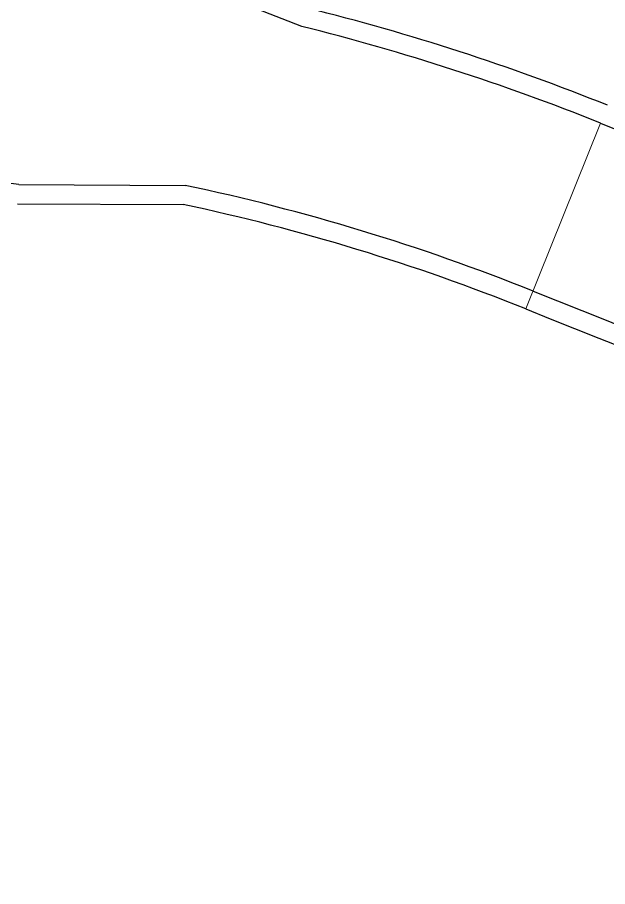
# Model space of a CAD drawing. Extents: x 0 to 531375, y 0 to 4335249.
# Drawn here: x 498187.4 to 498295, y 4328256.9 to 4328415.4 of the extents above; entities that cross this region are included whole.
import ezdxf

# ---------------------------------------------------------------- set-up
doc = ezdxf.new("R2010")
doc.units = 0
for name, color, linetype, lineweight in [('_平面辅助线', 7, 'Continuous', 15), ('路网', 7, 'Continuous', 15), ('道路偏置线', 3, 'Continuous', 30)]:
    doc.layers.add(name, color=color, linetype=linetype, lineweight=lineweight)

msp = doc.modelspace()

# ---------------------------------------------------------------- linework, layer by layer
at = {"layer": '_平面辅助线'}
msp.add_line((498280.1168427304, 4328362.203418585), (498293.7155334034, 4328396.075658893), dxfattribs=at)
at = {"layer": '路网', "color": 7}
msp.add_lwpolyline([(498187.4226768218, 4328381.361865164), (498217.6638971578, 4328381.232768978)], dxfattribs=at)
at = {"layer": '道路偏置线', "color": 5}
for points in [[(498239.2844354888, 4328413.693932763), (498210.8990457657, 4328424.804257545)], [(498187.658687049, 4328384.860889555), (498218.0388640242, 4328384.73120018)]]:
    msp.add_lwpolyline(points, dxfattribs=at)
at = {"layer": '道路偏置线', "color": 1}
for points in [[(498295.0195156315, 4328399.323678346, 0.0342463845801512), (498240.3504260343, 4328417.035246566)], [(498280.1168425676, 4328362.203418653, 0.0430319388534705), (498217.6638971578, 4328381.232768978)], [(498280.1168427304, 4328362.203418585, 0.0152447427675381), (498567.4705756164, 4328256.892176423)]]:
    msp.add_lwpolyline(points, format="xyb", dxfattribs=at)
at = {"layer": '道路偏置线', "color": 5}
for points in [[(498293.7155330874, 4328396.075659022, 0.0343811509091845), (498239.2844354881, 4328413.693932763, 0.0342463845801698)], [(498293.7155332507, 4328396.075658955, 0.0065130093519317), (498414.8135597045, 4328349.280645473, 0.0065130093519317)], [(498281.4208250836, 4328365.451437988, 0.0432681555936763), (498218.0388640222, 4328384.73120018, 0.0430319388533964)], [(498281.420825247, 4328365.451437918, 0.0152447427675317), (498568.5742120311, 4328260.213619883, 0.0152447427675317)]]:
    msp.add_lwpolyline(points, format="xyb", dxfattribs=at)
at = {"layer": '道路偏置线', "color": 1}
msp.add_lwpolyline([(498187.4226768218, 4328381.361865164), (498217.6638971578, 4328381.232768978)], dxfattribs=at)
at = {"layer": '道路偏置线', "color": 5}
msp.add_arc((498138.541445564, 4328009.560938052), 378.500405561117, 82.54381373512813, 88.49437012983316, dxfattribs=at)

doc.saveas('drawing.dxf')
